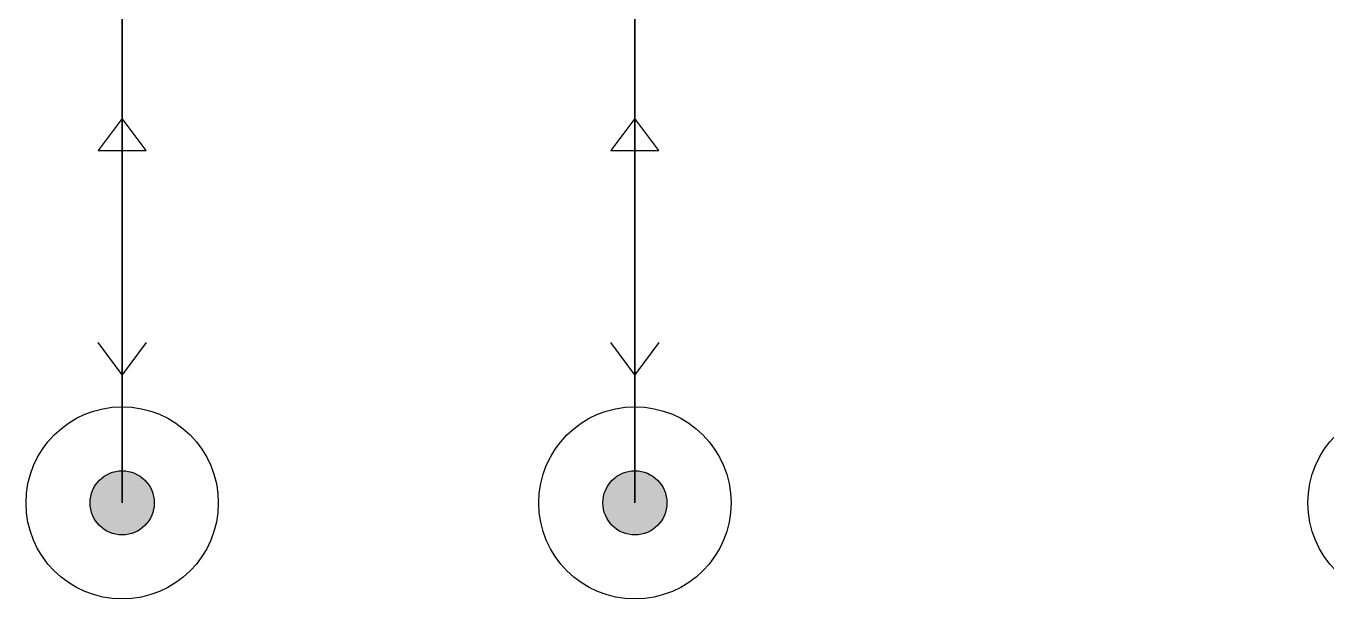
# Model space of a CAD drawing. Header units: millimetres. Extents: x -18594 to 273470, y -238787 to 48452.
# Drawn here: x 177447 to 181507, y -34571 to -32783 of the extents above; entities that cross this region are included whole.
import ezdxf

# ---------------------------------------------------------------- set-up
doc = ezdxf.new("R2010")
doc.units = ezdxf.units.MM
doc.layers.add('AM_BOR', color=4, linetype='Continuous', lineweight=25)
for name, color, linetype, true_color in [('Xref AGV layout$0$Ndc8_Activity_Decant', 1, 'Continuous', 0xff0000), ('Xref AGV layout$0$Ndc8_InFix_HOP', 1, 'Continuous', 0xff0000), ('Xref AGV layout$0$Ndc8_OutFix_HOP', 5, 'Continuous', 0x0000ff), ('Xref AGV layout$0$Ndc8_Point', 7, 'Continuous', 0x000080)]:
    doc.layers.add(name, color=color, linetype=linetype, true_color=true_color)

# ---------------------------------------------------------------- blocks, each defined once
blk = doc.blocks.new('Xref AGV layout')
at = {"layer": 'Xref AGV layout$0$Ndc8_Point'}
h = blk.add_hatch(color=256, dxfattribs=at)
edge = h.paths.add_edge_path(flags=0)
edge.add_arc((177747, -34271), 100, 0, 360)
h = blk.add_hatch(color=256, dxfattribs=at)
edge = h.paths.add_edge_path(flags=0)
edge.add_arc((179347, -34271), 100, 0, 360)
at = {"layer": 'Xref AGV layout$0$Ndc8_Activity_Decant'}
for centre in [(177747, -34271), (179347, -34271), (181747, -34271)]:
    blk.add_circle(centre, 300, dxfattribs=at)
at = {"layer": 'Xref AGV layout$0$Ndc8_InFix_HOP'}
for points in [[(177747, -32671), (177747, -34271)], [(179347, -32671), (179347, -34271)], [(177822, -33771), (177747, -33871), (177672, -33771)], [(179422, -33771), (179347, -33871), (179272, -33771)]]:
    blk.add_lwpolyline(points, dxfattribs=at)
at = {"layer": 'Xref AGV layout$0$Ndc8_OutFix_HOP'}
for points in [[(177747, -34271), (177747, -32671)], [(179347, -34271), (179347, -32671)], [(177747, -33071), (177672, -33171), (177822, -33171), (177747, -33071)], [(179347, -33071), (179272, -33171), (179422, -33171), (179347, -33071)]]:
    blk.add_lwpolyline(points, dxfattribs=at)
at = {"layer": 'Xref AGV layout$0$Ndc8_Point'}
for centre in [(177747, -34271), (179347, -34271)]:
    blk.add_circle(centre, 100, dxfattribs=at)

msp = doc.modelspace()

# ---------------------------------------------------------------- block references
at = {"layer": 'AM_BOR'}
msp.add_blockref('Xref AGV layout', (0, 0), dxfattribs=at)

doc.saveas('drawing.dxf')
